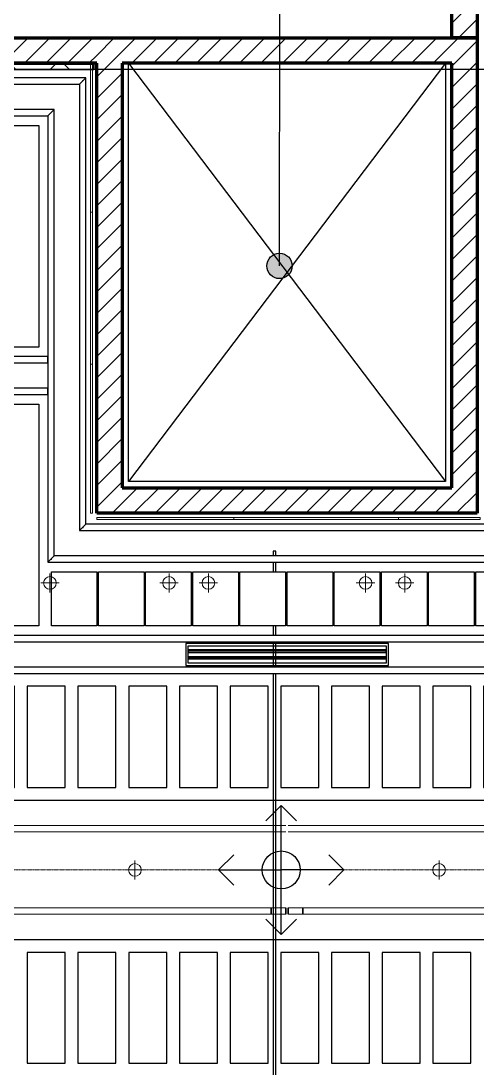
# Model space of a CAD drawing. Header units: millimetres. Extents: x -794334 to -714814, y -17806 to 22403.
# Drawn here: x -786681 to -783082, y 2016 to 10278 of the extents above; entities that cross this region are included whole.
import ezdxf
from ezdxf.xclip import XClip

# ---------------------------------------------------------------- set-up
doc = ezdxf.new("R2010")
doc.units = ezdxf.units.MM
doc.header["$XCLIPFRAME"] = 0
doc.linetypes.add('- SOM Dash 1_8_', pattern=[4.7625, 3.175, -1.5875])
doc.linetypes.add('DPA_Grid _ Level 100', pattern=[10, 5.5, -1.6, 1.3, -1.6])
for name, color, linetype in [('000 - WIPEOUT', 250, 'Continuous'), ('001 - ASCESSORIES', 251, 'Continuous'), ('A04_TUBE SERIES', 2, 'Continuous'), ('A11_ALU.SOLID SHEET', 2, 'Continuous')]:
    doc.layers.add(name, color=color, linetype=linetype)
for name, color, linetype, lineweight in [('_ _ A-DETL-OPENING', 1, 'Continuous', 25), ('A-ANNO-NOTE', 3, 'Continuous', 25), ('A-DETL-GENF', 2, 'Continuous', 9), ('A-GLAZ-CURT', 2, 'Continuous', 9), ('A-ROOM-IDEN', 3, 'Continuous', 25), ('A-WALL', 5, 'Continuous', 35), ('A-WALL-FNSH', 2, 'Continuous', 35), ('A-WALL-PATT', 1, 'Continuous', 35), ('E-LITE-EQPM', 2, 'Continuous', 9), ('G-ANNO-SECL', 3, 'Continuous', 9), ('I-WALL-E', 2, 'Continuous', 35), ('S-GRID', 251, 'Continuous', 9)]:
    doc.layers.add(name, color=color, linetype=linetype, lineweight=lineweight)
pattern_1 = [(45, (0, 0), (-84.852814, 84.852814), [])]

# ---------------------------------------------------------------- blocks, each defined once
blk = doc.blocks.new('DPA_AN_Setting out - Center-8732820-4252-01 ENLARGED CONCOURSE LEVEL - REFLECTED CEILING PLAN - SHEET 3')
at = {"layer": 'A-ANNO-NOTE'}
for p, q in [((-1.206, 3.877), (0, 5.083)), ((1.206, 3.877), (0, 5.083)), ((0, 0), (0, 5.083)), ((-3.744, 1.206), (-4.95, 0)), ((3.744, 1.206), (4.95, 0)), ((-3.744, -1.206), (-4.95, 0)), ((-4.95, 0), (0, 0)), ((4.95, 0), (0, 0)), ((3.744, -1.206), (4.95, 0)), ((0, -5.083), (0, 0)), ((-1.206, -3.877), (0, -5.083)), ((1.206, -3.877), (0, -5.083))]:
    blk.add_line(p, q, dxfattribs=at)
blk.add_circle((0, 0), 1.5, dxfattribs=at)
blk = doc.blocks.new('*U804')
at = {"layer": '_ _ A-DETL-OPENING'}
for p, q in [((-6950, 3065), (-6950, 6365)), ((-6950, 6365), (-4450, 6365)), ((-4450, 6365), (-6950, 3065)), ((-6950, 6365), (-4450, 3065)), ((-4450, 6365), (-4450, 3065)), ((-4450, 3065), (-6950, 3065))]:
    blk.add_line(p, q, dxfattribs=at)
at = {"layer": 'S-GRID', "linetype": 'DPA_Grid _ Level 100'}
blk.add_line((57942.9, 0), (-14128.9, 0), dxfattribs=at)
blk = doc.blocks.new('System Panel - DPA-AR_Metal Ceiling Rectangular Panel-V24-4252-01 ENLARGED CONCOURSE LEVEL - REFLECTED CEILING PLAN - SHEET 3')
at = {"layer": 'A-GLAZ-CURT'}
for p, q in [((-784592.4, 4129), (-786982.4, 4129)), ((-786982.4, 4129), (-786982.4, 3929)), ((-786982.4, 3929), (-786982.4, 4129)), ((-786982.4, 4129), (-784592.4, 4129)), ((-786982.4, 3929), (-784592.4, 3929)), ((-784592.4, 3929), (-786982.4, 3929))]:
    blk.add_line(p, q, dxfattribs=at)
blk = doc.blocks.new('System Panel - DPA-AR_Metal Ceiling Rectangular Panel-V25-4252-01 ENLARGED CONCOURSE LEVEL - REFLECTED CEILING PLAN - SHEET 3')
at = {"layer": 'A-GLAZ-CURT'}
for p, q in [((-782182.4, 4129), (-784572.4, 4129)), ((-784572.4, 4129), (-782182.4, 4129)), ((-782182.4, 3929), (-782182.4, 4129)), ((-782182.4, 4129), (-782182.4, 3929)), ((-784572.4, 3929), (-782182.4, 3929)), ((-782182.4, 3929), (-784572.4, 3929))]:
    blk.add_line(p, q, dxfattribs=at)
blk = doc.blocks.new('System Panel - DPA-AR_Metal Ceiling Rectangular Panel-13139299-4252-01 ENLARGED CONCOURSE LEVEL - REFLECTED CEILING PLAN - SHEET 3')
at = {"layer": 'A-GLAZ-CURT'}
for p, q in [((-784592.4, 3879), (-786982.4, 3879)), ((-786982.4, 3879), (-786982.4, 3279)), ((-786982.4, 3279), (-786982.4, 3879)), ((-786982.4, 3879), (-784592.4, 3879)), ((-786982.4, 3279), (-784592.4, 3279)), ((-784592.4, 3279), (-786982.4, 3279))]:
    blk.add_line(p, q, dxfattribs=at)
blk = doc.blocks.new('System Panel - DPA-AR_Metal Ceiling Rectangular Panel-V28-4252-01 ENLARGED CONCOURSE LEVEL - REFLECTED CEILING PLAN - SHEET 3')
at = {"layer": 'A-GLAZ-CURT'}
for p, q in [((-782182.4, 3879), (-784572.4, 3879)), ((-784572.4, 3879), (-782182.4, 3879)), ((-782182.4, 3279), (-782182.4, 3879)), ((-782182.4, 3879), (-782182.4, 3279)), ((-784572.4, 3279), (-782182.4, 3279)), ((-782182.4, 3279), (-784572.4, 3279))]:
    blk.add_line(p, q, dxfattribs=at)
blk = doc.blocks.new('System Panel - W-06 Feature Wall Printed Pattern-18634132-4252-01 ENLARGED CONCOURSE LEVEL - REFLECTED CEILING PLAN - SHEET 3')
at = {"layer": 'A-GLAZ-CURT'}
for p, q in [((-540, -57.5), (-540, -42.5)), ((-540, -42.5), (540, -42.5)), ((540, -57.5), (-540, -57.5)), ((540, -42.5), (540, -57.5))]:
    blk.add_line(p, q, dxfattribs=at)
blk = doc.blocks.new('System Panel - W-06 Feature Wall Printed Pattern-18634133-4252-01 ENLARGED CONCOURSE LEVEL - REFLECTED CEILING PLAN - SHEET 3')
at = {"layer": 'A-GLAZ-CURT'}
for p, q in [((-650.5, -57.5), (-650.5, -42.5)), ((-650.5, -42.5), (650.5, -42.5)), ((650.5, -57.5), (-650.5, -57.5)), ((650.5, -42.5), (650.5, -57.5))]:
    blk.add_line(p, q, dxfattribs=at)
blk = doc.blocks.new('System Panel - W-06 Feature Wall Printed Pattern-18634065-4252-01 ENLARGED CONCOURSE LEVEL - REFLECTED CEILING PLAN - SHEET 3')
at = {"layer": 'A-GLAZ-CURT'}
for p, q in [((-322, -57.5), (-322, -42.5)), ((-322, -42.5), (322, -42.5)), ((322, -57.5), (-322, -57.5)), ((322, -42.5), (322, -57.5))]:
    blk.add_line(p, q, dxfattribs=at)
blk = doc.blocks.new('System Panel - W-06 Feature Wall Printed Pattern-18634715-4252-01 ENLARGED CONCOURSE LEVEL - REFLECTED CEILING PLAN - SHEET 3')
at = {"layer": 'A-GLAZ-CURT'}
for p, q in [((-587.5, 42.5), (-587.5, 57.5)), ((-587.5, 57.5), (587.5, 57.5)), ((587.5, 42.5), (-587.5, 42.5)), ((587.5, 57.5), (587.5, 42.5))]:
    blk.add_line(p, q, dxfattribs=at)
blk = doc.blocks.new('System Panel - W-06 Feature Wall Printed Pattern-18634365-4252-01 ENLARGED CONCOURSE LEVEL - REFLECTED CEILING PLAN - SHEET 3')
at = {"layer": 'A-GLAZ-CURT'}
for p, q in [((-600, 42.5), (-600, 57.5)), ((-600, 57.5), (600, 57.5)), ((600, 42.5), (-600, 42.5)), ((600, 57.5), (600, 42.5))]:
    blk.add_line(p, q, dxfattribs=at)
blk = doc.blocks.new('System Panel - W-06 Feature Wall Printed Pattern-18634716-4252-01 ENLARGED CONCOURSE LEVEL - REFLECTED CEILING PLAN - SHEET 3')
at = {"layer": 'A-GLAZ-CURT'}
for p, q in [((-587.5, 57.5), (587.5, 57.5)), ((587.5, 57.5), (-587.5, 57.5)), ((-587.5, 42.5), (-587.5, 57.5)), ((-587.5, 57.5), (-587.5, 42.5)), ((-587.5, 42.5), (587.5, 42.5)), ((587.5, 42.5), (-587.5, 42.5)), ((587.5, 57.5), (587.5, 42.5)), ((587.5, 57.5), (587.5, 42.5))]:
    blk.add_line(p, q, dxfattribs=at)
blk = doc.blocks.new('System Panel - W-06 Feature Wall Printed Pattern-18633523-4252-01 ENLARGED CONCOURSE LEVEL - REFLECTED CEILING PLAN - SHEET 3')
at = {"layer": 'A-GLAZ-CURT'}
for p, q in [((-600, 57.5), (600, 57.5)), ((600, 57.5), (-600, 57.5)), ((-600, 42.5), (-600, 57.5)), ((-600, 57.5), (-600, 42.5)), ((-600, 42.5), (600, 42.5)), ((600, 42.5), (-600, 42.5)), ((600, 57.5), (600, 42.5)), ((600, 57.5), (600, 42.5))]:
    blk.add_line(p, q, dxfattribs=at)
blk = doc.blocks.new('System Panel - W-06 Feature Wall Printed Pattern-V204-4252-01 ENLARGED CONCOURSE LEVEL - REFLECTED CEILING PLAN - SHEET 3')
at = {"layer": 'A-GLAZ-CURT'}
for p, q in [((-587.5, 57.5), (537.5, 57.5)), ((537.5, 57.5), (-587.5, 57.5)), ((-587.5, 42.5), (-587.5, 57.5)), ((-587.5, 57.5), (-587.5, 42.5)), ((-587.5, 42.5), (537.5, 42.5)), ((537.5, 42.5), (-587.5, 42.5)), ((587.5, 57.5), (587.5, 42.5)), ((587.5, 57.5), (587.5, 42.5))]:
    blk.add_line(p, q, dxfattribs=at)
blk = doc.blocks.new('*U1029')
at = {"layer": 'A-GLAZ-CURT', "rotation": 90}
for name, p in [('System Panel - W-06 Feature Wall Printed Pattern-18634715-4252-01 ENLARGED CONCOURSE LEVEL - REFLECTED CEILING PLAN - SHEET 3', (-7193, 5777.5)), ('System Panel - W-06 Feature Wall Printed Pattern-V204-4252-01 ENLARGED CONCOURSE LEVEL - REFLECTED CEILING PLAN - SHEET 3', (-7193, 5777.5)), ('System Panel - W-06 Feature Wall Printed Pattern-18634365-4252-01 ENLARGED CONCOURSE LEVEL - REFLECTED CEILING PLAN - SHEET 3', (-7193, 4590)), ('System Panel - W-06 Feature Wall Printed Pattern-18633523-4252-01 ENLARGED CONCOURSE LEVEL - REFLECTED CEILING PLAN - SHEET 3', (-7193, 4590)), ('System Panel - W-06 Feature Wall Printed Pattern-18634715-4252-01 ENLARGED CONCOURSE LEVEL - REFLECTED CEILING PLAN - SHEET 3', (-7193, 3402.5)), ('System Panel - W-06 Feature Wall Printed Pattern-18634716-4252-01 ENLARGED CONCOURSE LEVEL - REFLECTED CEILING PLAN - SHEET 3', (-7193, 3402.5))]:
    blk.add_blockref(name, p, dxfattribs=at)
at = {"layer": 'A-GLAZ-CURT'}
for name, p in [('System Panel - W-06 Feature Wall Printed Pattern-18634132-4252-01 ENLARGED CONCOURSE LEVEL - REFLECTED CEILING PLAN - SHEET 3', (-6660, 2822.5)), ('System Panel - W-06 Feature Wall Printed Pattern-18634133-4252-01 ENLARGED CONCOURSE LEVEL - REFLECTED CEILING PLAN - SHEET 3', (-5469.5, 2822.5)), ('System Panel - W-06 Feature Wall Printed Pattern-18634065-4252-01 ENLARGED CONCOURSE LEVEL - REFLECTED CEILING PLAN - SHEET 3', (-4497, 2822.5)), ('System Panel - DPA-AR_Metal Ceiling Rectangular Panel-V24-4252-01 ENLARGED CONCOURSE LEVEL - REFLECTED CEILING PLAN - SHEET 3', (778882.4, -3579)), ('System Panel - DPA-AR_Metal Ceiling Rectangular Panel-V25-4252-01 ENLARGED CONCOURSE LEVEL - REFLECTED CEILING PLAN - SHEET 3', (778882.4, -3579)), ('System Panel - DPA-AR_Metal Ceiling Rectangular Panel-13139299-4252-01 ENLARGED CONCOURSE LEVEL - REFLECTED CEILING PLAN - SHEET 3', (778882.4, -3579)), ('System Panel - DPA-AR_Metal Ceiling Rectangular Panel-V28-4252-01 ENLARGED CONCOURSE LEVEL - REFLECTED CEILING PLAN - SHEET 3', (778882.4, -3579)), ('System Panel - DPA-AR_Metal Ceiling Rectangular Panel-V24-4252-01 ENLARGED CONCOURSE LEVEL - REFLECTED CEILING PLAN - SHEET 3', (778882.4, -4479)), ('System Panel - DPA-AR_Metal Ceiling Rectangular Panel-V25-4252-01 ENLARGED CONCOURSE LEVEL - REFLECTED CEILING PLAN - SHEET 3', (778882.4, -4479))]:
    blk.add_blockref(name, p, dxfattribs=at)
blk = doc.blocks.new('*U1050')
at = {"layer": '001 - ASCESSORIES', "color": 0, "linetype": 'ByBlock'}
blk.add_lwpolyline([(800, 87.5), (-800, 87.5), (-800, -87.5), (800, -87.5)], close=True, dxfattribs=at)
at = {"layer": '001 - ASCESSORIES', "linetype": 'ByBlock'}
for points in [[(-781.5, 69), (781.5, 69), (781.5, -69), (-781.5, -69)], [(781.5, 36.3), (-781.5, 36.3), (-781.5, 16.3), (781.5, 16.3)], [(-781.5, -16.3), (781.5, -16.3), (781.5, -36.3), (-781.5, -36.3)]]:
    blk.add_lwpolyline(points, close=True, dxfattribs=at)
for points in [[(781.5, 26.3), (-781.5, 26.3)], [(-781.5, -26.3), (781.5, -26.3)]]:
    blk.add_lwpolyline(points, dxfattribs=at)
blk = doc.blocks.new('*U1240')
at = {"color": 3}
for points in [[(-437.5, 20550), (437.5, 20550), (437.5, 20250), (-437.5, 20250)], [(-437.5, 20150), (437.5, 20150), (437.5, 19850), (-437.5, 19850)], [(-437.5, 19750), (437.5, 19750), (437.5, 19450), (-437.5, 19450)], [(-437.5, 19350), (437.5, 19350), (437.5, 19050), (-437.5, 19050)], [(-437.5, -18650), (437.5, -18650), (437.5, -18950), (-437.5, -18950)], [(-437.5, -19050), (437.5, -19050), (437.5, -19350), (-437.5, -19350)], [(-437.5, -19450), (437.5, -19450), (437.5, -19750), (-437.5, -19750)], [(-437.5, -19850), (437.5, -19850), (437.5, -20150), (-437.5, -20150)], [(-437.5, -20250), (437.5, -20250), (437.5, -20550), (-437.5, -20550)]]:
    blk.add_wipeout(points, dxfattribs=at).dxf.layer = '000 - WIPEOUT'
at = {"layer": 'A11_ALU.SOLID SHEET', "color": 0, "linetype": 'ByBlock'}
for points in [[(-437.5, 20250), (437.5, 20250), (437.5, 20550), (-437.5, 20550)], [(-437.5, 19850), (437.5, 19850), (437.5, 20150), (-437.5, 20150)], [(-437.5, 19450), (437.5, 19450), (437.5, 19750), (-437.5, 19750)], [(-437.5, 19050), (437.5, 19050), (437.5, 19350), (-437.5, 19350)], [(-437.5, -18950), (437.5, -18950), (437.5, -18650), (-437.5, -18650)], [(-437.5, -19350), (437.5, -19350), (437.5, -19050), (-437.5, -19050)], [(-437.5, -19750), (437.5, -19750), (437.5, -19450), (-437.5, -19450)], [(-437.5, -20150), (437.5, -20150), (437.5, -19850), (-437.5, -19850)], [(-437.5, -20550), (437.5, -20550), (437.5, -20250), (-437.5, -20250)]]:
    blk.add_lwpolyline(points, close=True, dxfattribs=at)
blk = doc.blocks.new('*U1241')
blk.add_lwpolyline([(0, -10), (10115, -10), (10115, 10), (0, 10)], close=True)
blk = doc.blocks.new('*U1351')
at = {"color": 3}
for points in [[(-400, 3150), (400, 3150), (400, 2850), (-400, 2850)], [(-400, 2750), (400, 2750), (400, 2450), (-400, 2450)], [(-400, 2350), (400, 2350), (400, 2050), (-400, 2050)], [(-400, 1950), (400, 1950), (400, 1650), (-400, 1650)], [(-400, 1550), (400, 1550), (400, 1250), (-400, 1250)], [(-400, 1150), (400, 1150), (400, 850), (-400, 850)], [(-400, 750), (400, 750), (400, 450), (-400, 450)], [(-400, 350), (400, 350), (400, 50), (-400, 50)], [(-400, -50), (400, -50), (400, -350), (-400, -350)], [(-400, -450), (400, -450), (400, -750), (-400, -750)], [(-400, -850), (400, -850), (400, -1150), (-400, -1150)], [(-400, -1250), (400, -1250), (400, -1550), (-400, -1550)], [(-400, -1650), (400, -1650), (400, -1950), (-400, -1950)], [(-400, -2050), (400, -2050), (400, -2350), (-400, -2350)], [(-400, -2450), (400, -2450), (400, -2750), (-400, -2750)], [(-400, -2850), (400, -2850), (400, -3150), (-400, -3150)]]:
    blk.add_wipeout(points, dxfattribs=at).dxf.layer = '000 - WIPEOUT'
at = {"layer": 'A11_ALU.SOLID SHEET', "color": 0, "linetype": 'ByBlock'}
for points in [[(-400, 2850), (400, 2850), (400, 3150), (-400, 3150)], [(-400, 2450), (400, 2450), (400, 2750), (-400, 2750)], [(-400, 2050), (400, 2050), (400, 2350), (-400, 2350)], [(-400, 1650), (400, 1650), (400, 1950), (-400, 1950)], [(-400, 1250), (400, 1250), (400, 1550), (-400, 1550)], [(-400, 850), (400, 850), (400, 1150), (-400, 1150)], [(-400, 450), (400, 450), (400, 750), (-400, 750)], [(-400, 50), (400, 50), (400, 350), (-400, 350)], [(-400, -350), (400, -350), (400, -50), (-400, -50)], [(-400, -750), (400, -750), (400, -450), (-400, -450)], [(-400, -1150), (400, -1150), (400, -850), (-400, -850)], [(-400, -1550), (400, -1550), (400, -1250), (-400, -1250)], [(-400, -1950), (400, -1950), (400, -1650), (-400, -1650)], [(-400, -2350), (400, -2350), (400, -2050), (-400, -2050)], [(-400, -2750), (400, -2750), (400, -2450), (-400, -2450)], [(-400, -3150), (400, -3150), (400, -2850), (-400, -2850)]]:
    blk.add_lwpolyline(points, close=True, dxfattribs=at)
blk = doc.blocks.new('*U1630')
for points in [[(-4139.5, 6315), (-75674.9, 6315), (-75674.9, 550), (-4139.5, 550)], [(22690, -750), (19166.4, -750), (19116.4, -700), (18966.4, -550), (-101025.4, -550), (-101025.4, -6705), (-96300, -6705), (-96300, -7350), (-94497.6, -7350), (17250, -7350), (17250, -6850), (18300, -6850), (22690, -6850)]]:
    blk.add_lwpolyline(points, close=True)
blk.add_blockref('*U1050', (-39900, 1700.5))
at = {"layer": 'A11_ALU.SOLID SHEET', "color": 0, "linetype": 'ByBlock', "rotation": 90}
blk.add_blockref('*U1240', (-19400, -1088), dxfattribs=at)
at = {"rotation": 270}
blk.add_blockref('*U1241', (-40000, 2515), dxfattribs=at)
at = {"layer": 'A11_ALU.SOLID SHEET', "color": 0, "linetype": 'ByBlock', "rotation": 90}
for name, p in [('*U1351', (-43200, 1050.5)), ('*U1351', (-36800, 1050.5)), ('*U1240', (-60600, -1088))]:
    blk.add_blockref(name, p, dxfattribs=at)
blk = doc.blocks.new('*U1525')
blk.add_wipeout([(-25, 25), (25, -25), (25, 13600), (-25, 13550)]).dxf.layer = '000 - WIPEOUT'
at = {"layer": 'A04_TUBE SERIES', "color": 0}
blk.add_lwpolyline([(-25, 25), (25, -25), (25, 13600), (-25, 13550)], close=True, dxfattribs=at)
blk.add_attdef('EXTR.OVL-LENGTH_', (-25, -59.1), '', height=5)
blk = doc.blocks.new('*U1526')
blk.add_wipeout([(-25, 25), (25, -25), (25, 5200), (-25, 5150)]).dxf.layer = '000 - WIPEOUT'
blk.add_point((0, 0))
at = {"layer": 'A04_TUBE SERIES', "color": 0}
blk.add_lwpolyline([(-25, 25), (25, -25), (25, 5200), (-25, 5150)], close=True, dxfattribs=at)
blk.add_attdef('EXTR.OVL-LENGTH_', (-25, -59.1), '', height=5)
blk = doc.blocks.new('*U1529')
blk.add_wipeout([(-25, -25), (25, 25), (25, 3200), (-25, 3250)]).dxf.layer = '000 - WIPEOUT'
blk.add_point((0, 0))
at = {"layer": 'A04_TUBE SERIES', "color": 0}
blk.add_lwpolyline([(-25, -25), (25, 25), (25, 3200), (-25, 3250)], close=True, dxfattribs=at)
blk.add_attdef('EXTR.OVL-LENGTH_', (-25, -59.1), '', height=5)
blk = doc.blocks.new('*U1531')
blk.add_wipeout([(-25, 25), (25, -25), (25, 4700), (-25, 4650)]).dxf.layer = '000 - WIPEOUT'
blk.add_point((0, 0))
at = {"layer": 'A04_TUBE SERIES', "color": 0}
blk.add_lwpolyline([(-25, 25), (25, -25), (25, 4700), (-25, 4650)], close=True, dxfattribs=at)
blk.add_attdef('EXTR.OVL-LENGTH_', (-25, -59.1), '', height=5)
blk = doc.blocks.new('*U1532')
blk.add_wipeout([(-25, 25), (25, -25), (25, 13100), (-25, 13050)]).dxf.layer = '000 - WIPEOUT'
at = {"layer": 'A04_TUBE SERIES', "color": 0}
blk.add_lwpolyline([(-25, 25), (25, -25), (25, 13100), (-25, 13050)], close=True, dxfattribs=at)
blk.add_attdef('EXTR.OVL-LENGTH_', (-25, -59.1), '', height=5)
blk = doc.blocks.new('*U1535')
blk.add_wipeout([(-25, -25), (25, 25), (25, 3700), (-25, 3750)]).dxf.layer = '000 - WIPEOUT'
blk.add_point((0, 0))
at = {"layer": 'A04_TUBE SERIES', "color": 0}
blk.add_lwpolyline([(-25, -25), (25, 25), (25, 3700), (-25, 3750)], close=True, dxfattribs=at)
blk.add_attdef('EXTR.OVL-LENGTH_', (-25, -59.1), '', height=5)
blk = doc.blocks.new('*U1530')
blk.add_wipeout([(-25, -25), (25, 25), (25, 3548), (-25, 3498)]).dxf.layer = '000 - WIPEOUT'
blk.add_point((0, 0))
at = {"layer": 'A04_TUBE SERIES', "color": 0}
blk.add_lwpolyline([(-25, -25), (25, 25), (25, 3548), (-25, 3498)], close=True, dxfattribs=at)
blk.add_attdef('EXTR.OVL-LENGTH_', (-25, -59.1), '', height=5)
blk = doc.blocks.new('*U1536')
blk.add_wipeout([(-25, -25), (25, 25), (25, 3548), (-25, 3498)]).dxf.layer = '000 - WIPEOUT'
blk.add_point((0, 0))
at = {"layer": 'A04_TUBE SERIES', "color": 0}
blk.add_lwpolyline([(-25, -25), (25, 25), (25, 3548), (-25, 3498)], close=True, dxfattribs=at)
blk.add_attdef('EXTR.OVL-LENGTH_', (-25, -59.1), '', height=5)
blk = doc.blocks.new('*U1537')
blk.add_attdef('EXTR.OVL-LENGTH_', (-25, -59.1), '', height=5)
blk.add_wipeout([(-25, 0), (25, 0), (25, 4625), (-25, 4625)]).dxf.layer = '000 - WIPEOUT'
blk.add_point((0, 0))
at = {"layer": 'A04_TUBE SERIES', "color": 0}
blk.add_lwpolyline([(-25, 0), (25, 0), (25, 4625), (-25, 4625)], close=True, dxfattribs=at)
blk = doc.blocks.new('*U1538')
blk.add_attdef('EXTR.OVL-LENGTH_', (-25, -59.1), '', height=5)
blk.add_wipeout([(-25, 0), (25, 0), (25, 4625), (-25, 4625)]).dxf.layer = '000 - WIPEOUT'
blk.add_point((0, 0))
at = {"layer": 'A04_TUBE SERIES', "color": 0}
blk.add_lwpolyline([(-25, 0), (25, 0), (25, 4625), (-25, 4625)], close=True, dxfattribs=at)
blk = doc.blocks.new('*U1542')
at = {"color": 6}
blk.add_point((-37.5, 0), dxfattribs=at)
at = {"color": 3}
blk.add_wipeout([(-875, -750), (875, -750), (875, -1110), (-875, -1110)], dxfattribs=at).dxf.layer = '000 - WIPEOUT'
at = {"layer": 'A11_ALU.SOLID SHEET', "color": 0, "linetype": 'ByBlock'}
blk.add_lwpolyline([(875, -1110), (-875, -1110), (-875, -750), (875, -750)], close=True, dxfattribs=at)
at = {"color": 3}
blk.add_wipeout([(-875, -378), (875, -378), (875, -738), (-875, -738)], dxfattribs=at).dxf.layer = '000 - WIPEOUT'
at = {"layer": 'A11_ALU.SOLID SHEET', "color": 0, "linetype": 'ByBlock'}
blk.add_lwpolyline([(875, -738), (-875, -738), (-875, -378), (875, -378)], close=True, dxfattribs=at)
at = {"color": 3}
blk.add_wipeout([(-875, -6), (875, -6), (875, -366), (-875, -366)], dxfattribs=at).dxf.layer = '000 - WIPEOUT'
at = {"layer": 'A11_ALU.SOLID SHEET', "color": 0, "linetype": 'ByBlock'}
blk.add_lwpolyline([(875, -366), (-875, -366), (-875, -6), (875, -6)], close=True, dxfattribs=at)
at = {"color": 3}
blk.add_wipeout([(-875, 366), (875, 366), (875, 6), (-875, 6)], dxfattribs=at).dxf.layer = '000 - WIPEOUT'
at = {"layer": 'A11_ALU.SOLID SHEET', "color": 0, "linetype": 'ByBlock'}
blk.add_lwpolyline([(875, 6), (-875, 6), (-875, 366), (875, 366)], close=True, dxfattribs=at)
at = {"color": 3}
blk.add_wipeout([(-875, 738), (875, 738), (875, 378), (-875, 378)], dxfattribs=at).dxf.layer = '000 - WIPEOUT'
at = {"layer": 'A11_ALU.SOLID SHEET', "color": 0, "linetype": 'ByBlock'}
blk.add_lwpolyline([(875, 378), (-875, 378), (-875, 738), (875, 738)], close=True, dxfattribs=at)
at = {"color": 3}
blk.add_wipeout([(-875, 1110), (875, 1110), (875, 750), (-875, 750)], dxfattribs=at).dxf.layer = '000 - WIPEOUT'
at = {"layer": 'A11_ALU.SOLID SHEET', "color": 0, "linetype": 'ByBlock'}
blk.add_lwpolyline([(875, 750), (-875, 750), (-875, 1110), (875, 1110)], close=True, dxfattribs=at)
blk = doc.blocks.new('*U1543')
at = {"color": 6}
blk.add_point((-37.5, 0), dxfattribs=at)
at = {"color": 3}
blk.add_wipeout([(-212.5, -1494), (212.5, -1494), (212.5, -1854), (-212.5, -1854)], dxfattribs=at).dxf.layer = '000 - WIPEOUT'
at = {"layer": 'A11_ALU.SOLID SHEET', "color": 0, "linetype": 'ByBlock'}
blk.add_lwpolyline([(212.5, -1854), (-212.5, -1854), (-212.5, -1494), (212.5, -1494)], close=True, dxfattribs=at)
at = {"color": 3}
blk.add_wipeout([(-212.5, -1122), (212.5, -1122), (212.5, -1482), (-212.5, -1482)], dxfattribs=at).dxf.layer = '000 - WIPEOUT'
at = {"layer": 'A11_ALU.SOLID SHEET', "color": 0, "linetype": 'ByBlock'}
blk.add_lwpolyline([(212.5, -1482), (-212.5, -1482), (-212.5, -1122), (212.5, -1122)], close=True, dxfattribs=at)
at = {"color": 3}
blk.add_wipeout([(-212.5, -750), (212.5, -750), (212.5, -1110), (-212.5, -1110)], dxfattribs=at).dxf.layer = '000 - WIPEOUT'
at = {"layer": 'A11_ALU.SOLID SHEET', "color": 0, "linetype": 'ByBlock'}
blk.add_lwpolyline([(212.5, -1110), (-212.5, -1110), (-212.5, -750), (212.5, -750)], close=True, dxfattribs=at)
at = {"color": 3}
blk.add_wipeout([(-212.5, -378), (212.5, -378), (212.5, -738), (-212.5, -738)], dxfattribs=at).dxf.layer = '000 - WIPEOUT'
at = {"layer": 'A11_ALU.SOLID SHEET', "color": 0, "linetype": 'ByBlock'}
blk.add_lwpolyline([(212.5, -738), (-212.5, -738), (-212.5, -378), (212.5, -378)], close=True, dxfattribs=at)
at = {"color": 3}
blk.add_wipeout([(-212.5, -6), (212.5, -6), (212.5, -366), (-212.5, -366)], dxfattribs=at).dxf.layer = '000 - WIPEOUT'
at = {"layer": 'A11_ALU.SOLID SHEET', "color": 0, "linetype": 'ByBlock'}
blk.add_lwpolyline([(212.5, -366), (-212.5, -366), (-212.5, -6), (212.5, -6)], close=True, dxfattribs=at)
at = {"color": 3}
blk.add_wipeout([(-212.5, 366), (212.5, 366), (212.5, 6), (-212.5, 6)], dxfattribs=at).dxf.layer = '000 - WIPEOUT'
at = {"layer": 'A11_ALU.SOLID SHEET', "color": 0, "linetype": 'ByBlock'}
blk.add_lwpolyline([(212.5, 6), (-212.5, 6), (-212.5, 366), (212.5, 366)], close=True, dxfattribs=at)
at = {"color": 3}
blk.add_wipeout([(-212.5, 738), (212.5, 738), (212.5, 378), (-212.5, 378)], dxfattribs=at).dxf.layer = '000 - WIPEOUT'
at = {"layer": 'A11_ALU.SOLID SHEET', "color": 0, "linetype": 'ByBlock'}
blk.add_lwpolyline([(212.5, 378), (-212.5, 378), (-212.5, 738), (212.5, 738)], close=True, dxfattribs=at)
at = {"color": 3}
blk.add_wipeout([(-212.5, 1110), (212.5, 1110), (212.5, 750), (-212.5, 750)], dxfattribs=at).dxf.layer = '000 - WIPEOUT'
at = {"layer": 'A11_ALU.SOLID SHEET', "color": 0, "linetype": 'ByBlock'}
blk.add_lwpolyline([(212.5, 750), (-212.5, 750), (-212.5, 1110), (212.5, 1110)], close=True, dxfattribs=at)
at = {"color": 3}
blk.add_wipeout([(-212.5, 1482), (212.5, 1482), (212.5, 1122), (-212.5, 1122)], dxfattribs=at).dxf.layer = '000 - WIPEOUT'
at = {"layer": 'A11_ALU.SOLID SHEET', "color": 0, "linetype": 'ByBlock'}
blk.add_lwpolyline([(212.5, 1122), (-212.5, 1122), (-212.5, 1482), (212.5, 1482)], close=True, dxfattribs=at)
at = {"color": 3}
blk.add_wipeout([(-212.5, 1854), (212.5, 1854), (212.5, 1494), (-212.5, 1494)], dxfattribs=at).dxf.layer = '000 - WIPEOUT'
at = {"layer": 'A11_ALU.SOLID SHEET', "color": 0, "linetype": 'ByBlock'}
blk.add_lwpolyline([(212.5, 1494), (-212.5, 1494), (-212.5, 1854), (212.5, 1854)], close=True, dxfattribs=at)
blk = doc.blocks.new('A$Cb9d11952')
at = {"layer": 'A04_TUBE SERIES', "color": 2}
for name, p, rotation in [('*U1526', (-1612.5, 4675), 90), ('*U1531', (-1862.5, 4425), 90), ('*U1529', (1612.5, 1152), 90), ('*U1535', (1862.5, 902), 90), ('*U1532', (-6537.5, 275), 270), ('*U1525', (-6787.5, 25), 270)]:
    blk.add_blockref(name, p, dxfattribs=dict(at, rotation=rotation))
at = {"layer": 'A11_ALU.SOLID SHEET', "linetype": 'ByBlock', "rotation": 90}
for name, p in [('*U1542', (-3068.8, 3450)), ('*U1542', (-3068.8, 1250)), ('*U1543', (-6, 588.5))]:
    blk.add_blockref(name, p, dxfattribs=at)
at = {"layer": 'A04_TUBE SERIES', "color": 2}
for name, p in [('*U1530', (-1612.5, 1152)), ('*U1536', (-1862.5, 902))]:
    blk.add_blockref(name, p, dxfattribs=at)
at = {"layer": 'A04_TUBE SERIES', "color": 2, "rotation": 90}
for name, p in [('*U1537', (-1887.5, 2475)), ('*U1538', (-1887.5, 2225))]:
    blk.add_blockref(name, p, dxfattribs=at)
blk = doc.blocks.new('*U1624')
at = {"layer": '001 - ASCESSORIES', "color": 0, "linetype": 'ByBlock'}
blk.add_lwpolyline([(800, 87.5), (-800, 87.5), (-800, -87.5), (800, -87.5)], close=True, dxfattribs=at)
at = {"layer": '001 - ASCESSORIES', "linetype": 'ByBlock'}
for points in [[(-781.5, 69), (781.5, 69), (781.5, -69), (-781.5, -69)], [(781.5, 36.3), (-781.5, 36.3), (-781.5, 16.3), (781.5, 16.3)], [(-781.5, -16.3), (781.5, -16.3), (781.5, -36.3), (-781.5, -36.3)]]:
    blk.add_lwpolyline(points, close=True, dxfattribs=at)
for points in [[(781.5, 26.3), (-781.5, 26.3)], [(-781.5, -26.3), (781.5, -26.3)]]:
    blk.add_lwpolyline(points, dxfattribs=at)
blk = doc.blocks.new('*U1629')
at = {"layer": 'A11_ALU.SOLID SHEET'}
blk.add_blockref('A$Cb9d11952', (-39900, 1550.5), dxfattribs=at)
blk.add_blockref('*U1624', (-39900, 1700.5))
blk = doc.blocks.new('LGF_DL_SAA_LowPower_DL1a1 - LGF_DL_SAA_LowPower_DL1a-12438006-4150-01 CONCOURSE LEVEL - REFLECTED CEILING PLAN')
at = {"layer": 'A-DETL-GENF'}
for p, q in [((0, -75), (0, 75)), ((72.5, 0), (-72.5, 0))]:
    blk.add_line(p, q, dxfattribs=at)
blk.add_circle((0, 0), 50, dxfattribs=at)
blk = doc.blocks.new('LGF_DL_SAA_LowPower_DL1a - LGF_DL_SAA_LowPower_DL1a-8832329-4150-01 CONCOURSE LEVEL - REFLECTED CEILING PLAN')
at = {"layer": 'A-DETL-GENF'}
for p, q in [((72.5, 0), (-72.5, 0)), ((0, 75), (0, -75))]:
    blk.add_line(p, q, dxfattribs=at)
blk.add_circle((0, 0), 50, dxfattribs=at)
blk = doc.blocks.new('C-1-PP19-AR-4150-01-B_20250901-115810_EXDOWNLIGHT')
at = {"layer": 'E-LITE-EQPM'}
for p in [(-41770, 2265.1), (-40830, 2265.1), (-40520, 2265.1), (-39280, 2265.1), (-38970, 2265.1)]:
    blk.add_blockref('LGF_DL_SAA_LowPower_DL1a1 - LGF_DL_SAA_LowPower_DL1a-12438006-4150-01 CONCOURSE LEVEL - REFLECTED CEILING PLAN', p, dxfattribs=at)
at = {"layer": 'E-LITE-EQPM', "extrusion": (0, 0, -1), "rotation": 180}
for p in [(41100, 0.2), (38700, 0.2)]:
    blk.add_blockref('LGF_DL_SAA_LowPower_DL1a - LGF_DL_SAA_LowPower_DL1a-8832329-4150-01 CONCOURSE LEVEL - REFLECTED CEILING PLAN', p, dxfattribs=at)

msp = doc.modelspace()

# ---------------------------------------------------------------- block references
at = {"layer": 'A11_ALU.SOLID SHEET'}
ref = msp.add_blockref('*U1630', (-744681.2, 3579), dxfattribs=at)
XClip(ref).set_block_clipping_path([(-45802.4668593339, -9620.0029952967), (23702.8690583039, 10334.9999958097)])

# ---------------------------------------------------------------- next in the draw order: hatches: boundary and pattern name
at = {"layer": 'A-ROOM-IDEN'}
h = msp.add_hatch(color=256, dxfattribs=at)
edge = h.paths.add_edge_path()
edge.add_arc((-784640.8, 8345.2), 100, 0, 360)
at = {"layer": 'A-WALL-PATT', "lineweight": 9}
h = msp.add_hatch(dxfattribs=at)
h.set_pattern_fill('FP_2', color=256, style=0, pattern_type=2)
h.set_pattern_definition(pattern_1)
h.paths.add_polyline_path([(-783082.4, 10144), (-783082.4, 12414), (-783282.4, 12414), (-783282.4, 10144)])
h = msp.add_hatch(dxfattribs=at)
h.set_pattern_fill('FP_2', color=256, style=0, pattern_type=2)
h.set_pattern_definition(pattern_1)
h.paths.add_polyline_path([(-786082.4, 9944), (-786082.4, 10144), (-790483.7, 10144), (-790483.7, 9944), (-786107.4, 9944)])
h = msp.add_hatch(dxfattribs=at)
h.set_pattern_fill('FP_2', color=256, style=0, pattern_type=2)
h.set_pattern_definition(pattern_1)
h.paths.add_polyline_path([(-785882.4, 6394), (-785882.4, 10144), (-786082.4, 10144), (-786082.4, 6394)])
h = msp.add_hatch(dxfattribs=at)
h.set_pattern_fill('FP_2', color=256, style=0, pattern_type=2)
h.set_pattern_definition(pattern_1)
h.paths.add_polyline_path([(-783282.4, 9944), (-783282.4, 10144), (-785882.4, 10144), (-785882.4, 9944)])
h = msp.add_hatch(dxfattribs=at)
h.set_pattern_fill('FP_2', color=256, style=0, pattern_type=2)
h.set_pattern_definition(pattern_1)
h.paths.add_polyline_path([(-783282.4, 6594), (-783082.4, 6594), (-783082.4, 10144), (-783282.4, 10144), (-783282.4, 9068.3)])
h = msp.add_hatch(dxfattribs=at)
h.set_pattern_fill('FP_5', color=256, style=0, pattern_type=2)
h.set_pattern_definition([(45, (0, 0), (-212.13203, 212.13203), []), (135, (0, 0), (-212.13203, -212.13203), [])])
h.paths.add_polyline_path([(-786107.4, 9894), (-786107.4, 9944), (-790483.7, 9944), (-790483.7, 9894), (-786139.6, 9894)])
h = msp.add_hatch(dxfattribs=at)
h.set_pattern_fill('FP_2', color=256, style=0, pattern_type=2)
h.set_pattern_definition(pattern_1)
h.paths.add_polyline_path([(-783082.4, 6394), (-783082.4, 6594), (-785882.4, 6594), (-785882.4, 6394), (-783967.6, 6394)])

# ---------------------------------------------------------------- next in the draw order: linework, layer by layer
at = {"layer": 'A-ROOM-IDEN'}
msp.add_line((-784640.8, 8345.2), (-784634.8, 15266.6), dxfattribs=at)
msp.add_circle((-784640.8, 8345.2), 100, dxfattribs=at)
at = {"layer": 'A-WALL', "color": 7, "lineweight": 70}
for p, q in [((-783282.4, 10144), (-783282.4, 12414)), ((-783082.4, 12414), (-783082.4, 10144)), ((-790483.7, 10144), (-786082.4, 10144)), ((-786082.4, 10144), (-785882.4, 10144)), ((-785882.4, 10144), (-783282.4, 10144)), ((-783082.4, 10144), (-783282.4, 10144)), ((-783282.4, 10144), (-783082.4, 10144)), ((-783082.4, 10144), (-783082.4, 6594)), ((-786107.4, 9944), (-790483.7, 9944)), ((-790483.7, 9944), (-786107.4, 9944)), ((-786082.4, 9944), (-786107.4, 9944)), ((-786082.4, 6394), (-786082.4, 9944)), ((-785882.4, 9944), (-785882.4, 6594)), ((-783282.4, 9944), (-785882.4, 9944)), ((-783282.4, 6594), (-783282.4, 9944)), ((-785882.4, 6594), (-783282.4, 6594)), ((-783082.4, 6594), (-783082.4, 6394)), ((-785882.4, 6394), (-786082.4, 6394)), ((-783082.4, 6394), (-785882.4, 6394))]:
    msp.add_line(p, q, dxfattribs=at)
at = {"layer": 'A-WALL-FNSH', "color": 250}
for p, q in [((-786107.4, 9944), (-786107.4, 9894)), ((-786107.4, 9894), (-790483.7, 9894))]:
    msp.add_line(p, q, dxfattribs=at)
at = {"layer": 'G-ANNO-SECL', "linetype": 'DPA_Grid _ Level 100', "lineweight": 50}
msp.add_line((-792523.2, 5139.9), (-718679.1, 5139.9), dxfattribs=at)
at = {"layer": 'I-WALL-E', "color": 8, "linetype": '- SOM Dash 1_8_'}
for p, q in [((-784707.4, 3229), (-784707.4, 3279)), ((-784707.4, 3279), (-784707.4, 3229)), ((-784457.4, 3229), (-784457.4, 3279)), ((-784457.4, 3279), (-784457.4, 3229))]:
    msp.add_line(p, q, dxfattribs=at)
at = {"layer": 'I-WALL-E'}
for p, q in [((-784592.4, 3229), (-784592.4, 3279)), ((-784572.4, 3279), (-784572.4, 3229))]:
    msp.add_line(p, q, dxfattribs=at)

# ---------------------------------------------------------------- next in the draw order: block references
for name in ['*U804', '*U1029']:
    msp.add_blockref(name, (-778882.4, 3579))
at = {"layer": 'A-ANNO-NOTE', "xscale": 100, "yscale": 100, "zscale": 100}
msp.add_blockref('DPA_AN_Setting out - Center-8732820-4252-01 ENLARGED CONCOURSE LEVEL - REFLECTED CEILING PLAN - SHEET 3', (-784627.4, 3579), dxfattribs=at)

# ---------------------------------------------------------------- next in the draw order: block references
ref = msp.add_blockref('*U1629', (-744681.2, 3579))
XClip(ref).set_block_clipping_path([(-45802.4668593339, -9620.0029952967), (23702.8690583039, 10334.9999958097)])

# ---------------------------------------------------------------- next in the draw order: block references
ref = msp.add_blockref('C-1-PP19-AR-4150-01-B_20250901-115810_EXDOWNLIGHT', (-744682.4, 3579))
XClip(ref).set_block_clipping_path([(-45801.3280238605, -9620.0029952967), (23704.0078937773, 10334.9999958097)])

doc.saveas('drawing.dxf')
